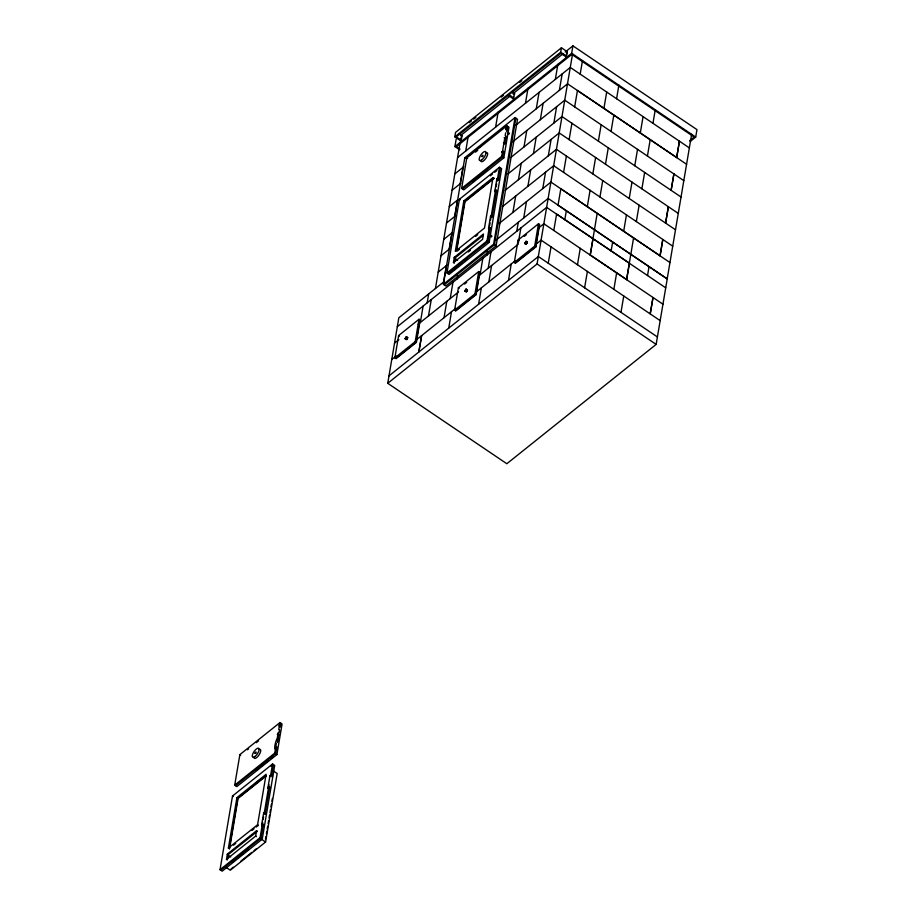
<?xml version="1.0" encoding="UTF-8"?>
<svg xmlns="http://www.w3.org/2000/svg" width="917" height="917" viewBox="0 0 917 917"><rect width="100%" height="100%" fill="white"/><g stroke="black" fill="none" stroke-linecap="round" stroke-linejoin="round"><path stroke-width="1.38" d="M275.008 748.65C275.558 751.195 278.779 748.008 275.685 748.112C272.968 751.229 276.808 734.013 278.401 740.489M276.521 739.721L276.9 740.466M491.306 237.033L491.993 236.059M525.854 243.544L526.438 243.567M220.034 869.694L232.505 796.002L272.555 763.999L274.699 765.443L262.239 839.147L222.189 871.15L220.034 869.694L260.084 837.691L262.675 822.4M234.706 785.124L239.876 754.599L279.926 722.607L282.069 724.052L276.911 754.576L236.861 786.58L234.706 785.124L274.756 753.121L275.467 748.96M226.476 859.401L227.382 854.048L256.565 830.722L257.402 831.283L228.207 854.598L227.301 859.963L226.476 859.401L255.66 836.075L256.565 830.722M228.39 848.087L236.93 797.618L266.113 774.292L257.574 824.761L228.39 848.087L229.216 848.649L237.755 798.168L265.861 775.713M229.548 848.867L238.088 798.398L266.194 775.931M261.643 824.876L263.66 812.966M267.947 787.657L269.953 775.748M263.145 819.615L263.615 816.841M264.085 814.055L269.025 784.849M270.435 776.516L272.555 763.999M275.937 746.186L276.395 743.412M276.865 740.638L278.275 732.316M278.745 729.542L279.926 722.607M263.03 825.736L260.909 838.253L220.871 870.256M265.151 813.219L269.38 788.196M271.501 775.679L273.381 764.549L271.157 766.337M276.762 746.702L275.581 753.682L235.543 785.686M277.473 742.506L278.653 735.526M279.123 732.729L279.605 729.943M280.075 727.147L280.751 723.158M265.483 839.17L265.93 836.533M266.377 833.885L266.824 831.238M267.191 829.106L267.661 826.32M268.131 823.535L268.601 820.749M269.071 817.964L269.541 815.19M270.011 812.405L270.481 809.619M270.962 806.834L271.432 804.049M271.902 801.263L272.372 798.478M225.891 867.241L230.293 870.222L265.598 842.012L277.175 773.524L272.762 770.544M496.063 240.082L548.148 198.45L667.232 278.883L656.148 344.402L506.826 463.727L387.742 383.295L398.826 317.786L444.172 281.542M394.86 357.871L398.643 335.542L419 319.265L420.158 320.044L416.387 342.385L396.018 358.65L394.86 357.871L415.229 341.605L419 319.265M419.826 319.827L416.054 342.156L395.685 358.432M420.341 322.486L423.104 306.106M454.809 136.851L455.566 132.38L561.445 47.764L567.233 51.673L566.477 56.143L565.8 56.682L560.837 53.335L456.311 136.862L461.274 140.221L460.598 140.76L454.809 136.851L560.688 52.235L561.445 47.764M421.591 335.645L418.828 352.025L421.637 335.611M427.173 302.851L428.686 293.921M459.646 149.78L454.912 146.582L456.173 139.143M428.48 315.975L431.254 299.595M435.437 288.534L460.128 142.49M460.598 140.76L461.159 137.412M461.274 140.221L462.03 135.75L459.05 133.744M443.576 282.023L446.35 265.643M449.124 249.264L451.886 232.884M454.66 216.504L457.434 200.135M460.196 183.755L462.97 167.375M465.744 150.996L468.278 135.98M443.404 284.293L464.804 157.735L515.033 117.605L517.52 119.279L496.108 245.836L445.88 285.978L443.404 284.293L493.633 244.163L515.033 117.605M446.957 272.968L459.417 199.264L499.467 167.272L501.622 168.717L489.151 242.42L449.101 274.424L446.957 272.968L487.007 240.965L489.116 228.459M461.629 188.398L466.787 157.873L506.837 125.881L508.992 127.325L503.823 157.85L463.773 189.853L461.629 188.398L501.679 156.394L504.728 138.364M444.034 317.706L446.808 301.326M454.305 257.31L453.388 262.675L482.583 239.348L483.488 233.995L454.305 257.31L455.13 257.872L454.224 263.236M493.025 177.566L463.842 200.88L455.302 251.361L484.497 228.035L493.025 177.566L493.862 178.116L464.667 201.442L456.368 250.513M456.7 250.742L464.999 201.671L494.183 178.345M450.201 298.621L452.975 282.241M448.734 328.126L451.508 311.746M457.044 278.986L457.686 275.157M454.591 310.141L458.374 287.812L478.731 271.535L479.889 272.315L476.118 294.655L455.749 310.92L454.591 310.141L474.96 293.864L478.731 271.535M495.604 127.131L498.149 112.115M479.557 272.097L475.785 294.426L455.417 310.703M480.061 274.756L482.835 258.376M488.566 228.15L490.584 216.24M494.859 190.931L496.876 179.021M489.586 225.674L490.056 222.888M490.526 220.114L495.707 189.521M496.177 186.736L496.647 183.95M497.117 181.176L499.467 167.272M505.198 135.59L505.668 132.816M506.138 130.042L506.837 125.881M489.942 229.009L487.833 241.526L447.783 273.53M492.062 216.492L496.292 191.47M498.412 178.953L500.292 167.822M503.444 151.374L502.505 156.956L462.455 188.959M504.866 142.995L506.046 136.003M506.757 131.819L507.663 126.431M508.236 95.368L513.199 98.727L513.577 96.491M478.594 304.249L481.368 287.881M486.904 255.121L487.557 251.292M513.199 98.727L514.632 93.717L511.652 91.7M488.211 268.245L490.985 251.866M515.858 118.167L494.458 244.724L444.229 284.855M488.83 281.909L491.604 265.529M525.464 103.266L528.009 88.25M512.912 212.457L515.675 196.078M518.449 179.698L521.223 163.318M523.985 146.938L526.759 130.558M536.273 108.791L539.047 92.422M508.465 280.384L511.228 264.016M516.775 231.256L518.288 222.327M514.322 262.411L518.105 240.071L538.462 223.805L539.62 224.585L535.837 246.925L515.48 263.19L514.322 262.411L534.68 246.134L538.462 223.805M518.311 243.016L520.845 228.001M527.894 186.311L530.668 169.932M533.442 153.552L536.204 137.172M523.71 217.982L526.484 201.602M540.331 119.714L543.105 103.334M555.335 79.401L557.868 64.385M542.772 188.581L545.546 172.213M548.309 155.833L551.083 139.453M553.857 123.073L556.619 106.693M559.347 90.359L562.167 73.945M565.8 56.682L567.233 51.673M539.288 224.367L535.517 246.696L515.148 262.973M454.912 146.582L571.658 53.289L572.919 45.85L696.966 129.629L695.705 137.08L690.146 141.516M387.742 383.295L537.064 263.97L572.575 53.816M548.251 263.225L551.025 246.845M553.788 230.465L556.608 214.062L629.417 263.179L626.655 279.547L590.261 254.972L593.035 238.603M563.565 172.442L566.385 156.028M569.113 139.682L571.921 123.268M574.65 106.922L577.458 90.508L686.581 164.281M580.186 74.174L582.501 60.522M564.826 219.679L566.339 210.75M577.481 264.726L580.255 248.347M587.304 206.657L590.078 190.278M592.841 173.898L595.614 157.518M598.388 141.138L601.151 124.769M603.925 108.389L606.699 92.009M584.587 287.835L587.407 271.421M590.216 255.006L597.185 213.386M599.959 197.017L602.721 180.638M605.495 164.258L608.269 147.878M611.031 131.498L613.805 115.118M616.579 98.749L618.883 85.098M611.135 250.96L612.648 242.019M613.874 289.302L616.637 272.922M623.686 231.233L626.46 214.853M629.234 198.473L631.996 182.093M634.77 165.713L637.544 149.345M640.307 132.965L643.081 116.585M620.981 312.41L623.743 296.031M626.563 279.628L633.567 237.973M636.341 221.593L639.115 205.213M641.877 188.833L644.651 172.453M647.425 156.073L650.187 139.705M652.961 123.325L655.265 109.673M647.528 275.536L649.041 266.595M652.984 297.532L650.21 313.912L653.019 297.498M660.034 255.843L662.808 239.463L660.08 255.809L550.922 182.082L498.837 223.702M665.57 223.083L668.344 206.703M673.88 173.955L671.118 190.335L673.926 173.921M676.654 157.575L679.428 141.195L676.7 157.541L567.543 83.814L515.457 125.434M665.616 223.049L668.39 206.669M691.659 134.249L667.186 278.917L558.029 205.19L560.837 188.776L669.96 262.549M406.437 338.832L407.457 337.892L406.747 338.27M466.168 291.102L467.085 290.758M467.166 290.574L466.237 290.918M405.131 338.545L406.093 337.009L407.618 337.479L406.781 339.462L405.131 338.545L406.254 339.657M405.257 338.992L406.621 336.803M464.85 290.815L465.825 289.279L467.349 289.749L466.512 291.732L464.85 290.815L465.985 291.927M464.988 291.262L466.352 289.073M524.719 243.532L526.083 241.343L524.719 243.532L525.705 244.197L526.862 243.28L527.08 242.019L526.083 241.343M526.576 243.406L526.908 242.432L526.347 242.65M406.46 338.396L407.618 337.479M466.191 290.666L467.349 289.749M525.922 242.936L527.08 242.019M469.217 122.683L471.43 120.918M473.642 119.153L475.854 117.387M501.255 97.087L503.467 95.322M519.618 82.415L521.83 80.65M460.621 135.59L510.654 95.609M512.878 93.832L562.912 53.851M565.136 52.074L572.919 45.85M461.354 136.289L462.03 135.75M513.956 94.256L514.632 93.717M457.594 157.506L570.305 67.434L689.343 147.901M470.1 154.732L472.335 152.944M474.559 151.167L476.794 149.379M479.029 147.591L481.265 145.814M475.487 152.142L477.711 150.377M454.821 173.886L463.75 166.745M452.058 190.266L460.747 183.32M512.683 141.814L564.769 100.182L683.807 180.649M472.863 181.566L482.892 173.554M485.116 171.766L487.34 169.989M449.284 206.634L457.973 199.7M510.758 157.518L561.995 116.562L681.033 197.029M490.286 175.823L492.509 174.047M494.733 172.27L496.957 170.493M474.96 192.547L478.25 189.922M480.439 188.18L482.629 186.426M446.51 223.014L455.199 216.08M507.984 173.898L559.232 132.942L678.271 213.409M443.748 239.394L452.436 232.448M505.21 190.278L556.459 149.322L675.497 229.789M440.974 255.774L449.662 248.828M502.447 206.646L553.685 165.702L672.723 246.169M457.216 251.052L459.371 249.332M475.591 236.368L477.757 234.637M455.13 257.872L483.236 235.417M438.2 272.154L446.888 265.208M468.278 252.003L470.432 250.272M451.451 271.432L458.11 266.102M462.558 262.549L460.334 264.325L462.649 262.571M450.396 272.36L458.191 266.136M464.873 260.795L467.097 259.007M397.313 326.716L546.635 207.391L665.719 287.823M464.552 284.087L466.696 282.367M524.283 236.357L526.427 234.637M394.505 343.13L398.838 339.657M418.186 324.205L458.534 291.95M478.8 275.765L518.151 244.323M538.497 228.058L543.873 223.771L662.945 304.203M391.731 359.51L396.155 355.968M416.387 339.806L455.772 308.33M475.843 292.294L515.377 260.692M535.562 244.564L541.099 240.151L660.137 320.606M388.957 375.89L538.325 256.519L657.409 336.952M689.756 140.61L694.192 137.057L571.807 54.401L456.425 146.605L459.956 148.99M247.487 749.739L248.576 748.868M256.336 742.667L258.56 740.89M255.969 770.28L263.775 764.044M265.999 762.268L268.223 760.491M270.458 758.703L272.681 756.926M256.806 782.281L258.995 780.527M233.537 845.187L235.703 843.468M251.923 830.504L254.078 828.773M256.244 827.054L258.399 825.323L257.574 824.761M232.391 861.969L243.532 853.074M245.756 851.285L247.98 849.509M231.107 868.938L233.296 867.184M240.953 861.063L251.9 852.317M254.089 850.563L256.279 848.81M507.514 129.733C509.393 127.91 504.075 128.048 506.448 129.721M509.359 133.32L508.706 134.375M504.866 143.958C507.365 142.708 502.103 141.608 503.811 143.74M280.075 726.562C283.135 725.737 277.645 723.914 279.295 726.321M571.658 53.289L695.705 137.08M560.688 52.235L566.477 56.143M508.912 94.829L513.875 98.176M501.679 156.394L503.823 157.85M466.787 157.873L467.613 158.435M464.804 157.735L465.63 158.297M534.68 246.134L535.837 246.925M526.209 241.79L527.206 242.455M525.556 241.538L526.541 242.214M525.865 242.604L526.862 243.28M463.842 200.88L464.999 201.671M525.246 243.326L526.243 244.002M459.417 199.264L460.242 199.826M518.105 240.071L518.93 240.632M537.064 263.97L656.148 344.402M493.633 244.163L496.108 245.836M487.007 240.965L489.151 242.42M454.293 257.906L457.606 260.141M474.96 293.864L476.118 294.655M466.489 289.52L467.475 290.185M465.825 289.279L466.81 289.944M466.134 290.334L467.131 291.01M465.515 291.056L466.512 291.732M458.374 287.812L459.199 288.362M415.229 341.605L416.387 342.385M406.758 337.25L407.744 337.915M406.093 337.009L407.079 337.674M406.414 338.075L407.4 338.74M405.784 338.797L406.781 339.462M398.643 335.542L399.468 336.092M274.756 753.121L276.911 754.576M239.876 754.599L240.701 755.161M236.93 797.618L238.088 798.398M232.505 796.002L233.331 796.552M260.084 837.691L262.239 839.147M261.185 839.032L265.598 842.012M255.66 836.075L256.485 836.636M227.382 854.048L228.207 854.598M227.382 854.644L230.683 856.868M264.119 813.872A1.295 0.917 9.6 0 1 264.096 812.451A1.295 0.917 9.6 0 1 266.033 812.84A1.295 0.917 9.6 0 1 265.38 814.124M270.022 776.229A1.295 0.917 9.6 0 1 270.675 775.117A1.295 0.917 9.6 0 1 272.326 775.622A1.295 0.917 9.6 0 1 271.971 776.814M259.075 749.441A5.387 2.029 -56 0 1 259.007 754.978A5.387 2.029 -56 0 1 253.86 757.178M491.031 217.146A1.295 0.917 9.6 0 1 490.859 215.827A1.295 0.917 9.6 0 1 492.658 215.85A1.295 0.917 9.6 0 1 492.842 217.169M497.61 180.076A1.295 0.917 9.6 0 1 497.22 178.551A1.295 0.917 9.6 0 1 499.295 178.964A1.295 0.917 9.6 0 1 498.263 180.202M485.987 152.715A5.387 2.029 -56 0 1 485.93 158.251A5.387 2.029 -56 0 1 480.783 160.452M277.404 734.506C279.135 737.6 280.293 732.339 277.404 734.506M501.931 151.924C503.651 155.019 504.82 149.758 501.931 151.924M504.316 137.779C506.046 140.874 507.216 135.613 504.316 137.779M490.48 236.368L491.237 235.497L490.48 236.368M507.858 133.641L508.66 132.805L507.858 133.641M254.995 753.224C256.324 754.485 256.6 749.762 254.995 753.224M481.918 156.498C483.248 157.747 483.511 153.036 481.918 156.498M262.102 825.781A1.295 0.917 9.6 0 0 264.176 825.392A1.295 0.917 9.6 0 0 262.457 824.223A1.295 0.917 9.6 0 0 262.102 825.781M268.394 788.563A1.295 0.917 9.6 0 0 270.481 788.162A1.295 0.917 9.6 0 0 268.761 787.004A1.295 0.917 9.6 0 0 268.394 788.563M254.731 756.697A5.387 2.029 -56 0 0 259.007 748.719A5.387 2.029 -56 0 0 253.252 752.834A5.387 2.029 -56 0 0 254.731 756.697M489.013 229.055A1.295 0.917 9.6 0 0 491.099 228.665A1.295 0.917 9.6 0 0 489.38 227.496A1.295 0.917 9.6 0 0 489.013 229.055M495.318 191.836A1.295 0.917 9.6 0 0 497.392 191.435A1.295 0.917 9.6 0 0 495.673 190.278A1.295 0.917 9.6 0 0 495.318 191.836M481.654 159.971A5.387 2.029 -56 0 0 485.918 151.993A5.387 2.029 -56 0 0 480.164 156.096A5.387 2.029 -56 0 0 481.654 159.971"/></g></svg>
